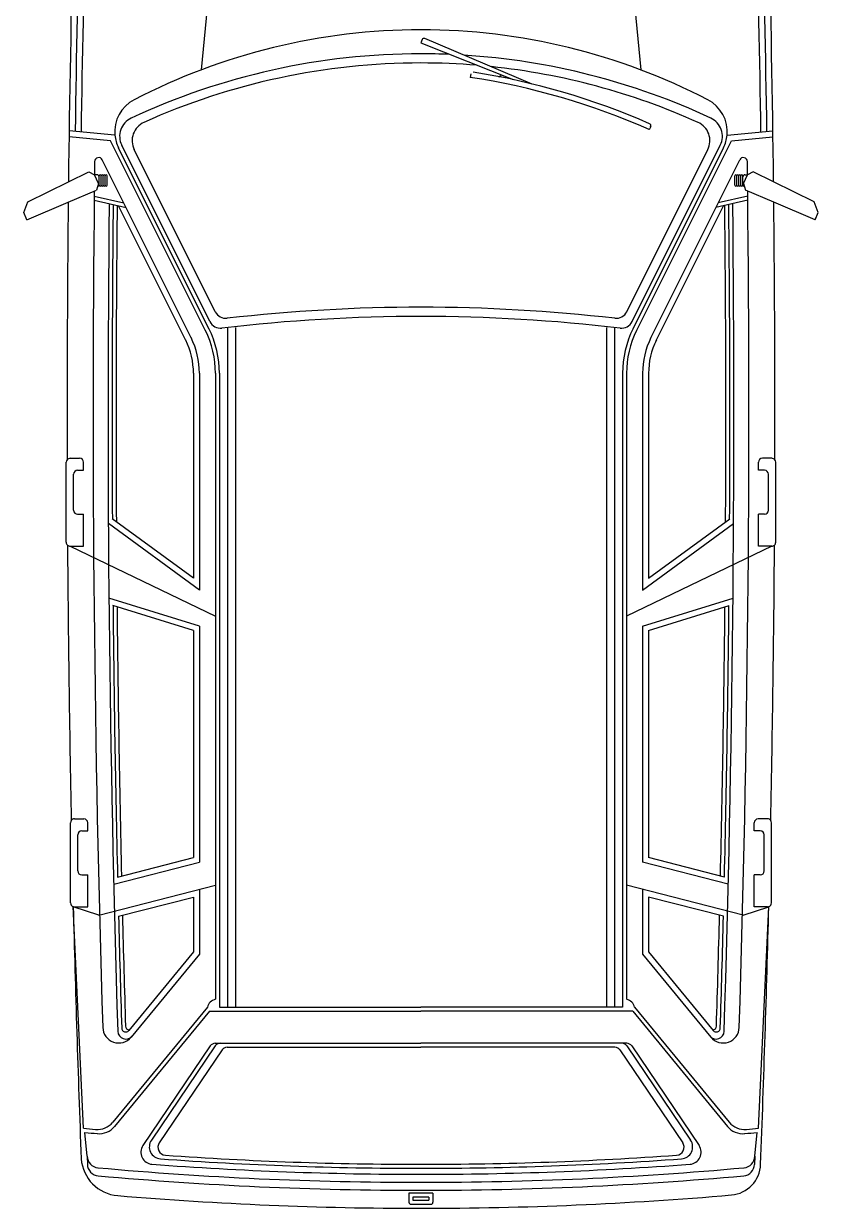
# Model space of a CAD drawing. Extents: x 81.2 to 102.2, y 189 to 198.5.
# Drawn here: x 81.244 to 83.231, y 189.091 to 192.054 of the extents above; entities that cross this region are included whole.
import ezdxf

# ---------------------------------------------------------------- set-up
doc = ezdxf.new("R2010")
doc.units = 0
doc.layers.get('0').update_dxf_attribs({"linetype": 'CONTINUOUS'})

msp = doc.modelspace()

# ---------------------------------------------------------------- linework, layer by layer
for p, q in [((81.7875, 192.9796), (81.6875, 191.9384)), ((82.6875, 192.9796), (82.7875, 191.9384)), ((82.2404, 192.0142), (82.2369, 192.0059)), ((82.2369, 192.0059), (82.4676, 191.9142)), ((82.5159, 191.9031), (82.2469, 192.0169)), ((82.3619, 191.9286), (82.3605, 191.9198)), ((81.4722, 191.7754), (81.3576, 191.7859)), ((82.8118, 191.7973), (82.8081, 191.789)), ((83.0028, 191.7754), (83.1174, 191.7859)), ((81.4613, 191.7614), (81.3574, 191.7708)), ((81.6995, 191.2843), (81.4613, 191.7614)), ((82.7755, 191.2843), (83.0137, 191.7614)), ((83.0137, 191.7614), (83.1176, 191.7708)), ((81.7073, 191.2912), (81.4813, 191.7437)), ((81.7096, 191.309), (81.4892, 191.7503)), ((81.7229, 191.3337), (81.5204, 191.7393)), ((82.7521, 191.3337), (82.9546, 191.7393)), ((82.7655, 191.309), (82.9858, 191.7503)), ((82.7678, 191.2912), (82.9937, 191.7437)), ((81.6637, 191.2665), (81.4404, 191.7137)), ((82.8113, 191.2665), (83.0346, 191.7137)), ((81.356, 191.6583), (81.4071, 191.6836)), ((81.4071, 191.6836), (81.4214, 191.6761)), ((81.4275, 191.6762), (81.4214, 191.6761)), ((81.4308, 191.6541), (81.4214, 191.6761)), ((81.4326, 191.6496), (81.4326, 191.6738)), ((81.4376, 191.6501), (81.4376, 191.6738)), ((81.4426, 191.6501), (81.4426, 191.6738)), ((81.4476, 191.6501), (81.4476, 191.6738)), ((81.4526, 191.6501), (81.4526, 191.6738)), ((83.0225, 191.6501), (83.0225, 191.6738)), ((83.0275, 191.6501), (83.0275, 191.6738)), ((83.0325, 191.6501), (83.0325, 191.6738)), ((83.0375, 191.6501), (83.0375, 191.6738)), ((83.0425, 191.6496), (83.0425, 191.6738)), ((83.0442, 191.6541), (83.0537, 191.6761)), ((83.0476, 191.6762), (83.0537, 191.6761)), ((83.0679, 191.6836), (83.0537, 191.6761)), ((83.1191, 191.6583), (83.0679, 191.6836)), ((81.2547, 191.6083), (81.356, 191.6583)), ((81.3554, 191.6078), (81.4265, 191.6381)), ((81.4308, 191.6541), (81.4265, 191.6381)), ((81.4291, 191.6476), (81.4306, 191.6476)), ((83.0442, 191.6541), (83.0485, 191.6381)), ((83.046, 191.6476), (83.0445, 191.6476)), ((83.1197, 191.6078), (83.0485, 191.6381)), ((83.2204, 191.6083), (83.1191, 191.6583)), ((81.2441, 191.582), (81.2547, 191.6083)), ((81.252, 191.5636), (81.3554, 191.6078)), ((81.4205, 191.6125), (81.5001, 191.5941)), ((81.4206, 191.6227), (81.4943, 191.6057)), ((83.0546, 191.6125), (82.9749, 191.5941)), ((83.0545, 191.6227), (82.9807, 191.6057)), ((83.2231, 191.5636), (83.1197, 191.6078)), ((83.2309, 191.582), (83.2204, 191.6083)), ((81.252, 191.5636), (81.2441, 191.582)), ((81.6503, 191.2598), (81.4812, 191.5985)), ((82.8248, 191.2598), (82.9939, 191.5985)), ((83.2231, 191.5636), (83.2309, 191.582)), ((81.7536, 191.2942), (81.7536, 189.5936)), ((81.7736, 191.2942), (81.7736, 189.5936)), ((82.7015, 191.2942), (82.7015, 189.5936)), ((82.7215, 191.2942), (82.7215, 189.5936)), ((81.6686, 191.1796), (81.6686, 190.667)), ((81.6836, 191.1796), (81.6836, 190.6375)), ((81.7236, 191.1796), (81.7236, 189.6136)), ((81.7336, 191.1796), (81.7336, 189.5936)), ((82.7415, 191.1796), (82.7415, 189.5936)), ((82.7515, 191.1796), (82.7515, 189.6136)), ((82.7915, 191.1796), (82.7915, 190.6375)), ((82.8065, 191.1796), (82.8065, 190.667)), ((81.3505, 190.757), (81.3505, 190.957)), ((81.3605, 190.967), (81.3838, 190.967)), ((81.3938, 190.937), (81.3938, 190.957)), ((83.0813, 190.937), (83.0813, 190.957)), ((83.1145, 190.967), (83.0913, 190.967)), ((83.1245, 190.757), (83.1245, 190.957)), ((81.3688, 190.837), (81.3688, 190.927)), ((81.3788, 190.937), (81.3938, 190.937)), ((83.0963, 190.937), (83.0813, 190.937)), ((83.1063, 190.837), (83.1063, 190.927)), ((81.3788, 190.827), (81.3938, 190.827)), ((81.3938, 190.747), (81.3938, 190.827)), ((81.6686, 190.667), (81.4657, 190.8152)), ((82.8065, 190.667), (83.0094, 190.8152)), ((83.0963, 190.827), (83.0813, 190.827)), ((83.0813, 190.747), (83.0813, 190.827)), ((81.6836, 190.6375), (81.4558, 190.8039)), ((82.7915, 190.6375), (83.0193, 190.8039)), ((81.3605, 190.747), (81.3938, 190.747)), ((81.3605, 190.747), (81.7236, 190.5721)), ((83.1146, 190.747), (82.7515, 190.5721)), ((83.1145, 190.747), (83.0813, 190.747)), ((81.6836, 190.5472), (81.4572, 190.6174)), ((81.6686, 190.5361), (81.4672, 190.5987)), ((82.7915, 190.5472), (83.0178, 190.6174)), ((82.8065, 190.5361), (83.0079, 190.5987)), ((81.6836, 190.5472), (81.6836, 189.9565)), ((82.7915, 190.5472), (82.7915, 189.9565)), ((81.6686, 190.5361), (81.6686, 189.9681)), ((82.8065, 190.5361), (82.8065, 189.9681)), ((81.3711, 190.065), (81.3944, 190.065)), ((83.104, 190.065), (83.0807, 190.065)), ((81.3611, 189.855), (81.3611, 190.055)), ((81.3894, 190.035), (81.4044, 190.035)), ((81.4044, 190.035), (81.4044, 190.055)), ((83.0707, 190.035), (83.0707, 190.055)), ((83.0857, 190.035), (83.0707, 190.035)), ((83.114, 189.855), (83.114, 190.055)), ((81.3794, 189.935), (81.3794, 190.025)), ((83.0957, 189.935), (83.0957, 190.025)), ((81.4692, 189.9017), (81.6836, 189.9565)), ((81.4788, 189.9196), (81.6686, 189.9681)), ((83.0059, 189.9017), (82.7915, 189.9565)), ((82.9963, 189.9196), (82.8065, 189.9681)), ((81.3894, 189.925), (81.4044, 189.925)), ((81.4044, 189.845), (81.4044, 189.925)), ((83.0707, 189.845), (83.0707, 189.925)), ((83.0857, 189.925), (83.0707, 189.925)), ((81.4319, 189.8242), (81.7236, 189.8988)), ((81.6836, 189.8885), (81.6836, 189.7267)), ((83.0431, 189.8242), (82.7515, 189.8988)), ((82.7915, 189.8885), (82.7915, 189.7267)), ((81.4812, 189.8213), (81.6686, 189.8692)), ((81.6686, 189.8692), (81.6686, 189.7321)), ((82.9939, 189.8213), (82.8065, 189.8692)), ((82.8065, 189.8692), (82.8065, 189.7321)), ((81.394, 189.291), (81.368, 189.8455)), ((81.4319, 189.8242), (81.368, 189.8453)), ((81.3711, 189.845), (81.4044, 189.845)), ((83.0431, 189.8242), (83.1071, 189.8453)), ((83.104, 189.845), (83.0707, 189.845)), ((83.0811, 189.291), (83.1071, 189.8453)), ((81.6686, 189.7321), (81.5068, 189.5355)), ((81.6836, 189.7267), (81.5127, 189.519)), ((82.7915, 189.7267), (82.9624, 189.519)), ((82.8065, 189.7321), (82.9682, 189.5355)), ((81.7036, 189.5936), (81.467, 189.3062)), ((81.7336, 189.5936), (82.2375, 189.5936)), ((82.7415, 189.5936), (82.2375, 189.5936)), ((82.7715, 189.5936), (83.0081, 189.3062)), ((81.7083, 189.5836), (81.4714, 189.2957)), ((81.7083, 189.5836), (82.2375, 189.5836)), ((82.7668, 189.5836), (82.2375, 189.5836)), ((82.7668, 189.5836), (83.0037, 189.2957)), ((81.723, 189.5036), (82.2375, 189.5036)), ((82.752, 189.5036), (82.2375, 189.5036)), ((81.7106, 189.497), (81.5422, 189.2478)), ((81.7227, 189.497), (81.5634, 189.2613)), ((81.7401, 189.487), (81.5832, 189.2549)), ((81.7525, 189.4936), (82.2375, 189.4936)), ((82.7226, 189.4936), (82.2375, 189.4936)), ((82.735, 189.487), (82.8919, 189.2549)), ((82.7524, 189.497), (82.9117, 189.2613)), ((82.7645, 189.497), (82.9328, 189.2478)), ((81.4026, 189.221), (81.3973, 189.2806)), ((83.0725, 189.221), (83.0778, 189.2806)), ((81.4026, 189.221), (81.4034, 189.2008)), ((83.0725, 189.221), (83.0717, 189.2008)), ((82.2075, 189.1284), (82.2075, 189.106)), ((82.2675, 189.1284), (82.2075, 189.1284)), ((82.2175, 189.1184), (82.2175, 189.111)), ((82.2575, 189.1184), (82.2175, 189.1184)), ((82.2575, 189.1184), (82.2575, 189.111)), ((82.2675, 189.1284), (82.2675, 189.106)), ((82.2125, 189.101), (82.2625, 189.101)), ((82.2175, 189.111), (82.2575, 189.111))]:
    msp.add_line(p, q)
for centre, radius, start, end in [((130.5009, 191.0768), 49.1483, 177.83756, 179.32211), ((130.5009, 191.0768), 49.1333, 177.84142, 179.17472), ((33.9742, 191.0768), 49.1333, 0.82528, 2.15858), ((33.9742, 191.0768), 49.1483, 0.67789, 2.16244), ((130.5009, 191.0768), 49.1183, 177.8855, 179.17606), ((33.9742, 191.0768), 49.1183, 0.82394, 2.1145), ((82.2375, 190.4821), 1.5567, 90, 117.4304), ((82.2375, 190.4821), 1.5567, 62.5696, 90), ((82.245, 192.0123), 0.005, 67.0783, 157.0783), ((82.2375, 190.2664), 1.7124, 90, 115.0383), ((82.2375, 190.2664), 1.7124, 87.6158, 90), ((82.2375, 190.2664), 1.7124, 64.9617, 86.4075), ((82.2375, 190.2664), 1.6894, 90, 114.213), ((82.2375, 190.2664), 1.6894, 85.246, 90), ((82.0901, 190.1619), 1.7926, 66.3489, 81.0944), ((82.2375, 190.2664), 1.6894, 65.787, 84.044), ((82.0918, 190.1677), 1.7726, 66.163, 81.2804), ((82.4373, 191.9186), 0.005, 81.0944, 171.2547), ((81.5618, 191.7839), 0.09, 117.4304, 185.4064), ((82.9132, 191.7839), 0.09, 354.5936, 62.5696), ((81.534, 191.7726), 0.05, 115.0383, 206.5346), ((82.9411, 191.7726), 0.05, 333.4654, 64.9617), ((81.5652, 191.7616), 0.05, 114.213, 206.5346), ((82.8072, 191.7993), 0.005, 336.1887, 66.3489), ((82.9099, 191.7616), 0.05, 333.4654, 65.787), ((81.5618, 191.7839), 0.09, 185.4064, 206.5346), ((82.9132, 191.7839), 0.09, 333.4654, 354.5936), ((130.5009, 191.0869), 49.0833, 179.27333, 179.31188), ((81.4315, 191.7092), 0.01, 26.5346, 179.2733), ((83.0436, 191.7092), 0.01, 0.7267, 153.4654), ((33.9742, 191.0869), 49.0833, 0.68812, 0.72667), ((81.4276, 191.6712), 0.005, 0, 90.9142), ((81.4351, 191.6738), 0.0025, 0, 180), ((81.4401, 191.6738), 0.0025, 0, 180), ((81.4451, 191.6738), 0.0025, 0, 180), ((81.4501, 191.6738), 0.0025, 0, 180), ((83.025, 191.6738), 0.0025, 0, 180), ((83.03, 191.6738), 0.0025, 0, 180), ((83.035, 191.6738), 0.0025, 0, 180), ((83.04, 191.6738), 0.0025, 0, 180), ((83.0475, 191.6712), 0.005, 89.0858, 180), ((130.5009, 191.0869), 49.0833, 179.35945, 181.80225), ((81.4306, 191.6496), 0.002, 270, 0), ((81.4351, 191.6501), 0.0025, 180, 0), ((81.4401, 191.6501), 0.0025, 180, 360), ((81.4451, 191.6501), 0.0025, 180, 0), ((81.4501, 191.6501), 0.0025, 180, 0), ((83.025, 191.6501), 0.0025, 180, 0), ((83.03, 191.6501), 0.0025, 180, 0), ((83.035, 191.6501), 0.0025, 180, 0), ((33.9742, 191.0869), 49.0833, 358.19775, 0.64055), ((83.04, 191.6501), 0.0025, 180, 360), ((83.0445, 191.6496), 0.002, 180, 270), ((130.5009, 191.0768), 49.1483, 179.38103, 180.1325), ((33.9742, 191.0768), 49.1483, 359.8675, 0.61897), ((130.5134, 191.0768), 49.0583, 179.38446, 181.80255), ((130.5134, 191.0768), 49.0483, 179.38703, 180.3057), ((130.5134, 191.0768), 49.0383, 179.38959, 180.31433), ((33.9616, 191.0768), 49.0583, 358.19745, 0.61554), ((33.9616, 191.0768), 49.0383, 359.68567, 0.61041), ((33.9616, 191.0768), 49.0483, 359.6943, 0.61297), ((82.2375, 187.0643), 4.2805, 90, 96.4973), ((82.2375, 187.0643), 4.2805, 83.5027, 90), ((81.7364, 191.3224), 0.03, 206.5346, 276.7122), ((81.7498, 191.3471), 0.03, 206.5346, 276.4973), ((82.2375, 187.0643), 4.2575, 90, 96.7122), ((82.2375, 187.0643), 4.2575, 83.2878, 90), ((82.7253, 191.3471), 0.03, 263.5027, 333.4654), ((82.7387, 191.3224), 0.03, 263.2878, 333.4654), ((81.4836, 191.1796), 0.24, 0, 26.5346), ((81.4836, 191.1796), 0.25, 0, 26.5346), ((82.9915, 191.1796), 0.25, 153.4654, 180), ((82.9915, 191.1796), 0.24, 153.4654, 180), ((81.4836, 191.1796), 0.185, 0, 26.5346), ((81.4836, 191.1796), 0.2, 0, 26.5346), ((82.9915, 191.1796), 0.2, 153.4654, 180), ((82.9915, 191.1796), 0.185, 153.4654, 180), ((81.3605, 190.957), 0.01, 142.0444, 180), ((81.3605, 190.957), 0.01, 90, 142.0444), ((81.3838, 190.957), 0.01, 0, 90), ((83.0913, 190.957), 0.01, 90, 180), ((83.1145, 190.957), 0.01, 37.9556, 90), ((83.1145, 190.957), 0.01, 0, 37.9556), ((81.3788, 190.927), 0.01, 90, 180), ((83.0963, 190.927), 0.01, 0, 90), ((81.3788, 190.837), 0.01, 180, 270), ((83.0963, 190.837), 0.01, 270, 0), ((81.3605, 190.757), 0.01, 180, 226.1452), ((81.3605, 190.757), 0.01, 226.1452, 270), ((130.5009, 191.0768), 49.1483, 180.38123, 181.18446), ((33.9742, 191.0768), 49.1483, 358.81554, 359.61877), ((83.1145, 190.757), 0.01, 270, 313.8548), ((83.1145, 190.757), 0.01, 313.8548, 0), ((130.5134, 191.0768), 49.0483, 180.55867, 181.35195), ((33.9616, 191.0768), 49.0483, 358.64805, 359.44133), ((130.5134, 191.0768), 49.0383, 180.56242, 181.34926), ((33.9616, 191.0768), 49.0383, 358.65074, 359.43758), ((81.3711, 190.055), 0.01, 90, 143.7822), ((81.3944, 190.055), 0.01, 0, 90), ((83.0807, 190.055), 0.01, 90, 180), ((83.104, 190.055), 0.01, 36.2178, 90), ((81.3711, 190.055), 0.01, 143.7822, 180), ((81.3894, 190.025), 0.01, 90, 180), ((83.0857, 190.025), 0.01, 0, 90), ((83.104, 190.055), 0.01, 0, 36.2178), ((81.3894, 189.935), 0.01, 180, 270), ((83.0857, 189.935), 0.01, 270, 0), ((81.3711, 189.855), 0.01, 180, 251.6885), ((81.3711, 189.855), 0.01, 251.6885, 270), ((130.5009, 191.0768), 49.1483, 181.43563, 182.17125), ((33.9742, 191.0768), 49.1483, 357.8125, 358.56437), ((83.104, 189.855), 0.01, 270, 288.3115), ((83.104, 189.855), 0.01, 288.3115, 0), ((130.5134, 191.0768), 49.0483, 181.46681, 181.79369), ((130.5134, 191.0701), 49.0383, 181.45628, 181.78036), ((33.9616, 191.0701), 49.0383, 358.21964, 358.54372), ((33.9616, 191.0768), 49.0483, 358.20631, 358.53319), ((81.7291, 189.5881), 0.0261, 102.129, 167.871), ((82.746, 189.5881), 0.0261, 12.129, 77.871), ((81.4818, 189.5444), 0.04, 181.8023, 320.5431), ((81.4994, 189.5343), 0.02, 181.8025, 320.5431), ((81.4991, 189.5419), 0.01, 181.7937, 320.5431), ((81.5088, 189.5468), 0.01, 181.7804, 265.2682), ((82.9757, 189.5343), 0.02, 219.4569, 358.1975), ((82.9933, 189.5444), 0.04, 219.4569, 358.1977), ((82.9663, 189.5468), 0.01, 274.7318, 358.2196), ((82.9759, 189.5419), 0.01, 219.4569, 358.2063), ((81.723, 189.4886), 0.015, 90, 145.9497), ((81.7351, 189.4886), 0.015, 90, 145.9497), ((82.74, 189.4886), 0.015, 34.0503, 90), ((82.752, 189.4886), 0.015, 34.0503, 90), ((81.7525, 189.4786), 0.015, 90, 145.9497), ((82.7226, 189.4786), 0.015, 34.0503, 90), ((81.4284, 189.338), 0.05, 264.7491, 320.5431), ((81.4328, 189.3275), 0.05, 264.7834, 320.5431), ((83.0423, 189.3275), 0.05, 219.4569, 275.2166), ((83.0467, 189.338), 0.05, 219.4569, 275.2509), ((82.2375, 198.1421), 8.8912, 264.55581, 264.74911), ((82.2375, 198.1421), 8.9012, 264.58356, 264.78339), ((82.2375, 198.1421), 8.9012, 275.21661, 275.41644), ((82.2375, 198.1421), 8.8912, 275.25089, 275.44419), ((81.5671, 189.231), 0.03, 145.9497, 265.6973), ((81.5882, 189.2445), 0.03, 145.9497, 265.8264), ((81.5998, 189.2437), 0.02, 145.9497, 265.9005), ((82.8753, 189.2437), 0.02, 274.0995, 34.0503), ((82.8868, 189.2445), 0.03, 274.1736, 34.0503), ((82.908, 189.231), 0.03, 274.3027, 34.0503), ((81.4875, 189.2223), 0.1, 184.3337, 265.1937), ((81.4326, 189.2221), 0.03, 182.1647, 264.8435), ((82.2375, 198.1421), 8.9512, 265.82636, 270), ((82.2375, 198.1421), 8.9412, 265.90046, 270), ((82.2375, 198.1421), 8.9412, 270, 274.09954), ((82.2375, 198.1421), 8.9512, 270, 274.17364), ((83.0425, 189.2221), 0.03, 275.1565, 357.8353), ((81.4333, 189.2019), 0.03, 182.1882, 264.8599), ((82.2375, 198.1421), 8.9862, 264.84348, 270), ((82.2375, 198.1421), 8.9662, 265.69725, 270), ((82.2375, 198.1421), 8.9662, 270, 274.30275), ((82.2375, 198.1421), 8.9862, 270, 275.15652), ((83.0068, 189.2039), 0.08, 274.9189, 357.8125), ((83.0417, 189.2019), 0.03, 275.1401, 357.8118), ((82.2375, 198.1421), 9.0062, 264.85991, 270), ((82.2375, 198.1421), 9.0062, 270, 275.14009), ((82.2375, 198.1421), 9.0512, 265.19371, 270), ((82.2375, 198.1421), 9.0512, 270, 274.91888), ((82.2125, 189.106), 0.005, 180, 270), ((82.2625, 189.106), 0.005, 270, 0)]:
    msp.add_arc(centre, radius, start, end)

doc.saveas('drawing.dxf')
